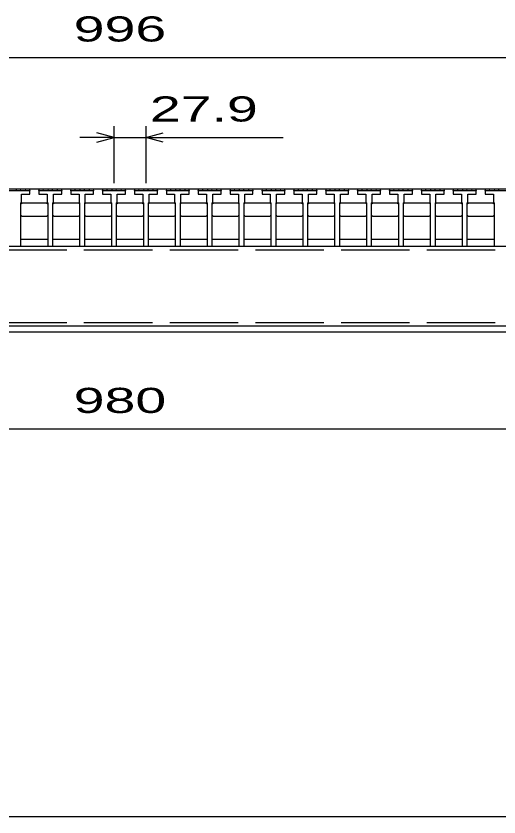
# Model space of a CAD drawing. Units: millimetres, scale not verified. Extents: x -1820 to 1736, y -1282 to 1048.
# Drawn here: x -950 to -527, y -1152 to -451 of the extents above; entities that cross this region are included whole.
import ezdxf
from ezdxf.enums import TextEntityAlignment as Align

# ---------------------------------------------------------------- set-up
doc = ezdxf.new("R2010")
doc.units = ezdxf.units.MM
doc.header["$LTSCALE"] = 10
doc.linetypes.add('DASHED', pattern=[7.5, 6, -1.5])
for name, color, linetype, lineweight in [('0_2', 150, 'Continuous', 25), ('16', 3, 'Continuous', 25), ('22', 2, 'Continuous', 25)]:
    doc.layers.add(name, color=color, linetype=linetype, lineweight=lineweight)
doc.styles.add('ベクトル', font='')
doc.styles.get('ベクトル').set_extended_font_data('ベクトル')

msp = doc.modelspace()

# ---------------------------------------------------------------- linework, layer by layer
at = {"layer": '0_2'}
msp.add_line((1736, -1151.5), (-1724, -1151.5), dxfattribs=at)
at = {"layer": '16'}
for p, q in [((-1348, -602), (-352, -602)), ((-949.35, -603.5), (-948.85, -602)), ((-948.85, -602), (-945.95, -602)), ((-945.95, -602), (-945.45, -603.5)), ((-941.3, -603.5), (-940.8, -602)), ((-940.8, -602), (-937.9, -602)), ((-937.9, -602), (-937.4, -603.5)), ((-929.5, -603.5), (-929, -602)), ((-929, -602), (-926.1, -602)), ((-926.1, -602), (-925.6, -603.5)), ((-921.45, -603.5), (-920.95, -602)), ((-920.95, -602), (-918.05, -602)), ((-918.05, -602), (-917.55, -603.5)), ((-913.4, -603.5), (-912.9, -602)), ((-912.9, -602), (-910, -602)), ((-910, -602), (-909.5, -603.5)), ((-901.6, -603.5), (-901.1, -602)), ((-901.1, -602), (-898.2, -602)), ((-898.2, -602), (-897.7, -603.5)), ((-893.55, -603.5), (-893.05, -602)), ((-893.05, -602), (-890.15, -602)), ((-890.15, -602), (-889.65, -603.5)), ((-885.5, -603.5), (-885, -602)), ((-885, -602), (-882.1, -602)), ((-882.1, -602), (-881.6, -603.5)), ((-873.7, -603.5), (-873.2, -602)), ((-873.2, -602), (-870.3, -602)), ((-870.3, -602), (-869.8, -603.5)), ((-865.65, -603.5), (-865.15, -602)), ((-865.15, -602), (-862.25, -602)), ((-862.25, -602), (-861.75, -603.5)), ((-857.6, -603.5), (-857.1, -602)), ((-857.1, -602), (-854.2, -602)), ((-854.2, -602), (-853.7, -603.5)), ((-845.8, -603.5), (-845.3, -602)), ((-845.3, -602), (-842.4, -602)), ((-842.4, -602), (-841.9, -603.5)), ((-837.75, -603.5), (-837.25, -602)), ((-837.25, -602), (-834.35, -602)), ((-834.35, -602), (-833.85, -603.5)), ((-829.7, -603.5), (-829.2, -602)), ((-829.2, -602), (-826.3, -602)), ((-826.3, -602), (-825.8, -603.5)), ((-817.9, -603.5), (-817.4, -602)), ((-817.4, -602), (-814.5, -602)), ((-814.5, -602), (-814, -603.5)), ((-809.85, -603.5), (-809.35, -602)), ((-809.35, -602), (-806.45, -602)), ((-806.45, -602), (-805.95, -603.5)), ((-801.8, -603.5), (-801.3, -602)), ((-801.3, -602), (-798.4, -602)), ((-798.4, -602), (-797.9, -603.5)), ((-790, -603.5), (-789.5, -602)), ((-789.5, -602), (-786.6, -602)), ((-786.6, -602), (-786.1, -603.5)), ((-781.95, -603.5), (-781.45, -602)), ((-781.45, -602), (-778.55, -602)), ((-778.55, -602), (-778.05, -603.5)), ((-773.9, -603.5), (-773.4, -602)), ((-773.4, -602), (-770.5, -602)), ((-770.5, -602), (-770, -603.5)), ((-762.1, -603.5), (-761.6, -602)), ((-761.6, -602), (-758.7, -602)), ((-758.7, -602), (-758.2, -603.5)), ((-754.05, -603.5), (-753.55, -602)), ((-753.55, -602), (-750.65, -602)), ((-750.65, -602), (-750.15, -603.5)), ((-746, -603.5), (-745.5, -602)), ((-745.5, -602), (-742.6, -602)), ((-742.6, -602), (-742.1, -603.5)), ((-734.2, -603.5), (-733.7, -602)), ((-733.7, -602), (-730.8, -602)), ((-730.8, -602), (-730.3, -603.5)), ((-726.15, -603.5), (-725.65, -602)), ((-725.65, -602), (-722.75, -602)), ((-722.75, -602), (-722.25, -603.5)), ((-718.1, -603.5), (-717.6, -602)), ((-717.6, -602), (-714.7, -602)), ((-714.7, -602), (-714.2, -603.5)), ((-706.3, -603.5), (-705.8, -602)), ((-705.8, -602), (-702.9, -602)), ((-702.9, -602), (-702.4, -603.5)), ((-698.25, -603.5), (-697.75, -602)), ((-697.75, -602), (-694.85, -602)), ((-694.85, -602), (-694.35, -603.5)), ((-690.2, -603.5), (-689.7, -602)), ((-689.7, -602), (-686.8, -602)), ((-686.8, -602), (-686.3, -603.5)), ((-678.4, -603.5), (-677.9, -602)), ((-677.9, -602), (-675, -602)), ((-675, -602), (-674.5, -603.5)), ((-670.35, -603.5), (-669.85, -602)), ((-669.85, -602), (-666.95, -602)), ((-666.95, -602), (-666.45, -603.5)), ((-662.3, -603.5), (-661.8, -602)), ((-661.8, -602), (-658.9, -602)), ((-658.9, -602), (-658.4, -603.5)), ((-650.5, -603.5), (-650, -602)), ((-650, -602), (-647.1, -602)), ((-647.1, -602), (-646.6, -603.5)), ((-642.45, -603.5), (-641.95, -602)), ((-641.95, -602), (-639.05, -602)), ((-639.05, -602), (-638.55, -603.5)), ((-634.4, -603.5), (-633.9, -602)), ((-633.9, -602), (-631, -602)), ((-631, -602), (-630.5, -603.5)), ((-622.6, -603.5), (-622.1, -602)), ((-622.1, -602), (-619.2, -602)), ((-619.2, -602), (-618.7, -603.5)), ((-614.55, -603.5), (-614.05, -602)), ((-614.05, -602), (-611.15, -602)), ((-611.15, -602), (-610.65, -603.5)), ((-606.5, -603.5), (-606, -602)), ((-606, -602), (-603.1, -602)), ((-603.1, -602), (-602.6, -603.5)), ((-594.7, -603.5), (-594.2, -602)), ((-594.2, -602), (-591.3, -602)), ((-591.3, -602), (-590.8, -603.5)), ((-586.65, -603.5), (-586.15, -602)), ((-586.15, -602), (-583.25, -602)), ((-583.25, -602), (-582.75, -603.5)), ((-578.6, -603.5), (-578.1, -602)), ((-578.1, -602), (-575.2, -602)), ((-575.2, -602), (-574.7, -603.5)), ((-566.8, -603.5), (-566.3, -602)), ((-566.3, -602), (-563.4, -602)), ((-563.4, -602), (-562.9, -603.5)), ((-558.75, -603.5), (-558.25, -602)), ((-558.25, -602), (-555.35, -602)), ((-555.35, -602), (-554.85, -603.5)), ((-550.7, -603.5), (-550.2, -602)), ((-550.2, -602), (-547.3, -602)), ((-547.3, -602), (-546.8, -603.5)), ((-538.9, -603.5), (-538.4, -602)), ((-538.4, -602), (-535.5, -602)), ((-535.5, -602), (-535, -603.5)), ((-530.85, -603.5), (-530.35, -602)), ((-530.35, -602), (-527.45, -602)), ((-527.45, -602), (-526.95, -603.5)), ((-937.4, -603.5), (-957.4, -603.5)), ((-944.65, -613.5), (-944.65, -606.5)), ((-944.65, -606.5), (-937.4, -606.5)), ((-937.4, -606.5), (-937.4, -603.5)), ((-929.5, -603.5), (-929.5, -606.5)), ((-909.5, -603.5), (-929.5, -603.5)), ((-929.5, -606.5), (-922.25, -606.5)), ((-922.25, -606.5), (-922.25, -613.5)), ((-916.75, -613.5), (-916.75, -606.5)), ((-916.75, -606.5), (-909.5, -606.5)), ((-909.5, -606.5), (-909.5, -603.5)), ((-901.6, -603.5), (-901.6, -606.5)), ((-881.6, -603.5), (-901.6, -603.5)), ((-901.6, -606.5), (-894.35, -606.5)), ((-894.35, -606.5), (-894.35, -613.5)), ((-888.85, -613.5), (-888.85, -606.5)), ((-888.85, -606.5), (-881.6, -606.5)), ((-881.6, -606.5), (-881.6, -603.5)), ((-873.7, -603.5), (-873.7, -606.5)), ((-853.7, -603.5), (-873.7, -603.5)), ((-873.7, -606.5), (-866.45, -606.5)), ((-866.45, -606.5), (-866.45, -613.5)), ((-860.95, -613.5), (-860.95, -606.5)), ((-860.95, -606.5), (-853.7, -606.5)), ((-853.7, -606.5), (-853.7, -603.5)), ((-845.8, -603.5), (-845.8, -606.5)), ((-825.8, -603.5), (-845.8, -603.5)), ((-845.8, -606.5), (-838.55, -606.5)), ((-838.55, -606.5), (-838.55, -613.5)), ((-833.05, -613.5), (-833.05, -606.5)), ((-833.05, -606.5), (-825.8, -606.5)), ((-825.8, -606.5), (-825.8, -603.5)), ((-817.9, -603.5), (-817.9, -606.5)), ((-797.9, -603.5), (-817.9, -603.5)), ((-817.9, -606.5), (-810.65, -606.5)), ((-810.65, -606.5), (-810.65, -613.5)), ((-805.15, -613.5), (-805.15, -606.5)), ((-805.15, -606.5), (-797.9, -606.5)), ((-797.9, -606.5), (-797.9, -603.5)), ((-790, -603.5), (-790, -606.5)), ((-770, -603.5), (-790, -603.5)), ((-790, -606.5), (-782.75, -606.5)), ((-782.75, -606.5), (-782.75, -613.5)), ((-777.25, -613.5), (-777.25, -606.5)), ((-777.25, -606.5), (-770, -606.5)), ((-770, -606.5), (-770, -603.5)), ((-762.1, -603.5), (-762.1, -606.5)), ((-742.1, -603.5), (-762.1, -603.5)), ((-762.1, -606.5), (-754.85, -606.5)), ((-754.85, -606.5), (-754.85, -613.5)), ((-749.35, -613.5), (-749.35, -606.5)), ((-749.35, -606.5), (-742.1, -606.5)), ((-742.1, -606.5), (-742.1, -603.5)), ((-734.2, -603.5), (-734.2, -606.5)), ((-714.2, -603.5), (-734.2, -603.5)), ((-734.2, -606.5), (-726.95, -606.5)), ((-726.95, -606.5), (-726.95, -613.5)), ((-721.45, -613.5), (-721.45, -606.5)), ((-721.45, -606.5), (-714.2, -606.5)), ((-714.2, -606.5), (-714.2, -603.5)), ((-706.3, -603.5), (-706.3, -606.5)), ((-686.3, -603.5), (-706.3, -603.5)), ((-706.3, -606.5), (-699.05, -606.5)), ((-699.05, -606.5), (-699.05, -613.5)), ((-693.55, -613.5), (-693.55, -606.5)), ((-693.55, -606.5), (-686.3, -606.5)), ((-686.3, -606.5), (-686.3, -603.5)), ((-678.4, -603.5), (-678.4, -606.5)), ((-658.4, -603.5), (-678.4, -603.5)), ((-678.4, -606.5), (-671.15, -606.5)), ((-671.15, -606.5), (-671.15, -613.5)), ((-665.65, -613.5), (-665.65, -606.5)), ((-665.65, -606.5), (-658.4, -606.5)), ((-658.4, -606.5), (-658.4, -603.5)), ((-650.5, -603.5), (-650.5, -606.5)), ((-630.5, -603.5), (-650.5, -603.5)), ((-650.5, -606.5), (-643.25, -606.5)), ((-643.25, -606.5), (-643.25, -613.5)), ((-637.75, -613.5), (-637.75, -606.5)), ((-637.75, -606.5), (-630.5, -606.5)), ((-630.5, -606.5), (-630.5, -603.5)), ((-622.6, -603.5), (-622.6, -606.5)), ((-602.6, -603.5), (-622.6, -603.5)), ((-622.6, -606.5), (-615.35, -606.5)), ((-615.35, -606.5), (-615.35, -613.5)), ((-609.85, -613.5), (-609.85, -606.5)), ((-609.85, -606.5), (-602.6, -606.5)), ((-602.6, -606.5), (-602.6, -603.5)), ((-594.7, -603.5), (-594.7, -606.5)), ((-574.7, -603.5), (-594.7, -603.5)), ((-594.7, -606.5), (-587.45, -606.5)), ((-587.45, -606.5), (-587.45, -613.5)), ((-581.95, -613.5), (-581.95, -606.5)), ((-581.95, -606.5), (-574.7, -606.5)), ((-574.7, -606.5), (-574.7, -603.5)), ((-566.8, -603.5), (-566.8, -606.5)), ((-546.8, -603.5), (-566.8, -603.5)), ((-566.8, -606.5), (-559.55, -606.5)), ((-559.55, -606.5), (-559.55, -613.5)), ((-554.05, -613.5), (-554.05, -606.5)), ((-554.05, -606.5), (-546.8, -606.5)), ((-546.8, -606.5), (-546.8, -603.5)), ((-538.9, -603.5), (-538.9, -606.5)), ((-518.9, -603.5), (-538.9, -603.5)), ((-538.9, -606.5), (-531.65, -606.5)), ((-531.65, -606.5), (-531.65, -613.5)), ((-945.15, -614), (-944.65, -613.5)), ((-945.15, -652), (-945.15, -614)), ((-945.15, -615), (-944.15, -614)), ((-944.15, -614), (-922.75, -614)), ((-922.75, -614), (-921.75, -615)), ((-922.25, -613.5), (-921.75, -614)), ((-921.75, -614), (-921.75, -652)), ((-917.25, -614), (-916.75, -613.5)), ((-917.25, -652), (-917.25, -614)), ((-917.25, -615), (-916.25, -614)), ((-916.25, -614), (-894.85, -614)), ((-894.85, -614), (-893.85, -615)), ((-894.35, -613.5), (-893.85, -614)), ((-893.85, -614), (-893.85, -652)), ((-889.35, -614), (-888.85, -613.5)), ((-889.35, -652), (-889.35, -614)), ((-889.35, -615), (-888.35, -614)), ((-888.35, -614), (-866.95, -614)), ((-866.95, -614), (-865.95, -615)), ((-866.45, -613.5), (-865.95, -614)), ((-865.95, -614), (-865.95, -652)), ((-861.45, -614), (-860.95, -613.5)), ((-861.45, -652), (-861.45, -614)), ((-861.45, -615), (-860.45, -614)), ((-860.45, -614), (-839.05, -614)), ((-839.05, -614), (-838.05, -615)), ((-838.55, -613.5), (-838.05, -614)), ((-838.05, -614), (-838.05, -652)), ((-833.55, -614), (-833.05, -613.5)), ((-833.55, -652), (-833.55, -614)), ((-833.55, -615), (-832.55, -614)), ((-832.55, -614), (-811.15, -614)), ((-811.15, -614), (-810.15, -615)), ((-810.65, -613.5), (-810.15, -614)), ((-810.15, -614), (-810.15, -652)), ((-805.65, -614), (-805.15, -613.5)), ((-805.65, -652), (-805.65, -614)), ((-805.65, -615), (-804.65, -614)), ((-804.65, -614), (-783.25, -614)), ((-783.25, -614), (-782.25, -615)), ((-782.75, -613.5), (-782.25, -614)), ((-782.25, -614), (-782.25, -652)), ((-777.75, -614), (-777.25, -613.5)), ((-777.75, -652), (-777.75, -614)), ((-777.75, -615), (-776.75, -614)), ((-776.75, -614), (-755.35, -614)), ((-755.35, -614), (-754.35, -615)), ((-754.85, -613.5), (-754.35, -614)), ((-754.35, -614), (-754.35, -652)), ((-749.85, -614), (-749.35, -613.5)), ((-749.85, -652), (-749.85, -614)), ((-749.85, -615), (-748.85, -614)), ((-748.85, -614), (-727.45, -614)), ((-727.45, -614), (-726.45, -615)), ((-726.95, -613.5), (-726.45, -614)), ((-726.45, -614), (-726.45, -652)), ((-721.95, -614), (-721.45, -613.5)), ((-721.95, -652), (-721.95, -614)), ((-721.95, -615), (-720.95, -614)), ((-720.95, -614), (-699.55, -614)), ((-699.55, -614), (-698.55, -615)), ((-699.05, -613.5), (-698.55, -614)), ((-698.55, -614), (-698.55, -652)), ((-694.05, -614), (-693.55, -613.5)), ((-694.05, -652), (-694.05, -614)), ((-694.05, -615), (-693.05, -614)), ((-693.05, -614), (-671.65, -614)), ((-671.65, -614), (-670.65, -615)), ((-671.15, -613.5), (-670.65, -614)), ((-670.65, -614), (-670.65, -652)), ((-666.15, -614), (-665.65, -613.5)), ((-666.15, -652), (-666.15, -614)), ((-666.15, -615), (-665.15, -614)), ((-665.15, -614), (-643.75, -614)), ((-643.75, -614), (-642.75, -615)), ((-643.25, -613.5), (-642.75, -614)), ((-642.75, -614), (-642.75, -652)), ((-638.25, -614), (-637.75, -613.5)), ((-638.25, -652), (-638.25, -614)), ((-638.25, -615), (-637.25, -614)), ((-637.25, -614), (-615.85, -614)), ((-615.85, -614), (-614.85, -615)), ((-615.35, -613.5), (-614.85, -614)), ((-614.85, -614), (-614.85, -652)), ((-610.35, -614), (-609.85, -613.5)), ((-610.35, -652), (-610.35, -614)), ((-610.35, -615), (-609.35, -614)), ((-609.35, -614), (-587.95, -614)), ((-587.95, -614), (-586.95, -615)), ((-587.45, -613.5), (-586.95, -614)), ((-586.95, -614), (-586.95, -652)), ((-582.45, -614), (-581.95, -613.5)), ((-582.45, -652), (-582.45, -614)), ((-582.45, -615), (-581.45, -614)), ((-581.45, -614), (-560.05, -614)), ((-560.05, -614), (-559.05, -615)), ((-559.55, -613.5), (-559.05, -614)), ((-559.05, -614), (-559.05, -652)), ((-554.55, -614), (-554.05, -613.5)), ((-554.55, -652), (-554.55, -614)), ((-554.55, -615), (-553.55, -614)), ((-553.55, -614), (-532.15, -614)), ((-532.15, -614), (-531.15, -615)), ((-531.65, -613.5), (-531.15, -614)), ((-531.15, -614), (-531.15, -652)), ((-944.15, -626), (-945.15, -625)), ((-922.75, -626), (-944.15, -626)), ((-921.75, -625), (-922.75, -626)), ((-916.25, -626), (-917.25, -625)), ((-894.85, -626), (-916.25, -626)), ((-893.85, -625), (-894.85, -626)), ((-888.35, -626), (-889.35, -625)), ((-866.95, -626), (-888.35, -626)), ((-865.95, -625), (-866.95, -626)), ((-860.45, -626), (-861.45, -625)), ((-839.05, -626), (-860.45, -626)), ((-838.05, -625), (-839.05, -626)), ((-832.55, -626), (-833.55, -625)), ((-811.15, -626), (-832.55, -626)), ((-810.15, -625), (-811.15, -626)), ((-804.65, -626), (-805.65, -625)), ((-783.25, -626), (-804.65, -626)), ((-782.25, -625), (-783.25, -626)), ((-776.75, -626), (-777.75, -625)), ((-755.35, -626), (-776.75, -626)), ((-754.35, -625), (-755.35, -626)), ((-748.85, -626), (-749.85, -625)), ((-727.45, -626), (-748.85, -626)), ((-726.45, -625), (-727.45, -626)), ((-720.95, -626), (-721.95, -625)), ((-699.55, -626), (-720.95, -626)), ((-698.55, -625), (-699.55, -626)), ((-693.05, -626), (-694.05, -625)), ((-671.65, -626), (-693.05, -626)), ((-670.65, -625), (-671.65, -626)), ((-665.15, -626), (-666.15, -625)), ((-643.75, -626), (-665.15, -626)), ((-642.75, -625), (-643.75, -626)), ((-637.25, -626), (-638.25, -625)), ((-615.85, -626), (-637.25, -626)), ((-614.85, -625), (-615.85, -626)), ((-609.35, -626), (-610.35, -625)), ((-587.95, -626), (-609.35, -626)), ((-586.95, -625), (-587.95, -626)), ((-581.45, -626), (-582.45, -625)), ((-560.05, -626), (-581.45, -626)), ((-559.05, -625), (-560.05, -626)), ((-553.55, -626), (-554.55, -625)), ((-532.15, -626), (-553.55, -626)), ((-531.15, -625), (-532.15, -626)), ((-945.15, -646), (-921.75, -646)), ((-917.25, -646), (-893.85, -646)), ((-889.35, -646), (-865.95, -646)), ((-861.45, -646), (-838.05, -646)), ((-833.55, -646), (-810.15, -646)), ((-805.65, -646), (-782.25, -646)), ((-777.75, -646), (-754.35, -646)), ((-749.85, -646), (-726.45, -646)), ((-721.95, -646), (-698.55, -646)), ((-694.05, -646), (-670.65, -646)), ((-666.15, -646), (-642.75, -646)), ((-638.25, -646), (-614.85, -646)), ((-610.35, -646), (-586.95, -646)), ((-582.45, -646), (-559.05, -646)), ((-554.55, -646), (-531.15, -646)), ((-1340, -652), (-360, -652)), ((-949.65, -652), (-945.15, -652)), ((-921.75, -652), (-917.25, -652)), ((-893.85, -652), (-889.35, -652)), ((-865.95, -652), (-861.45, -652)), ((-838.05, -652), (-833.55, -652)), ((-810.15, -652), (-805.65, -652)), ((-782.25, -652), (-777.75, -652)), ((-754.35, -652), (-749.85, -652)), ((-726.45, -652), (-721.95, -652)), ((-698.55, -652), (-694.05, -652)), ((-670.65, -652), (-666.15, -652)), ((-642.75, -652), (-638.25, -652)), ((-614.85, -652), (-610.35, -652)), ((-586.95, -652), (-582.45, -652)), ((-559.05, -652), (-554.55, -652)), ((-531.15, -652), (-526.65, -652)), ((-360, -722), (-1340, -722)), ((-1340, -727), (-360, -727))]:
    msp.add_line(p, q, dxfattribs=at)
at = {"layer": '16', "linetype": 'DASHED'}
for p, q in [((-1340, -655.2), (-360, -655.2)), ((-1340, -718.8), (-360, -718.8))]:
    msp.add_line(p, q, dxfattribs=at)
at = {"layer": '22', "color": 4}
for p, q in [((-1348, -487), (-352, -487)), ((-863.7, -557), (-878.7, -553)), ((-863.7, -597), (-863.7, -547)), ((-835.8, -547), (-835.8, -597)), ((-835.8, -557), (-820.8, -553)), ((-863.7, -557), (-893.7, -557)), ((-878.7, -561), (-863.7, -557)), ((-863.7, -557), (-835.8, -557)), ((-820.8, -561), (-835.8, -557)), ((-835.8, -557), (-715.8, -557)), ((-1340, -812), (-360, -812))]:
    msp.add_line(p, q, dxfattribs=at)

# ---------------------------------------------------------------- texts
at = {"layer": '22', "style": 'ベクトル', "width": 1.65}
for s, p in [(' 996 ', (-912.5, -462)), (' 27.9 ', (-845.8, -532)), (' 980 ', (-912.5, -787))]:
    msp.add_text(s, height=21.99, dxfattribs=at).set_placement(p, align=Align.MIDDLE_LEFT)

doc.saveas('drawing.dxf')
